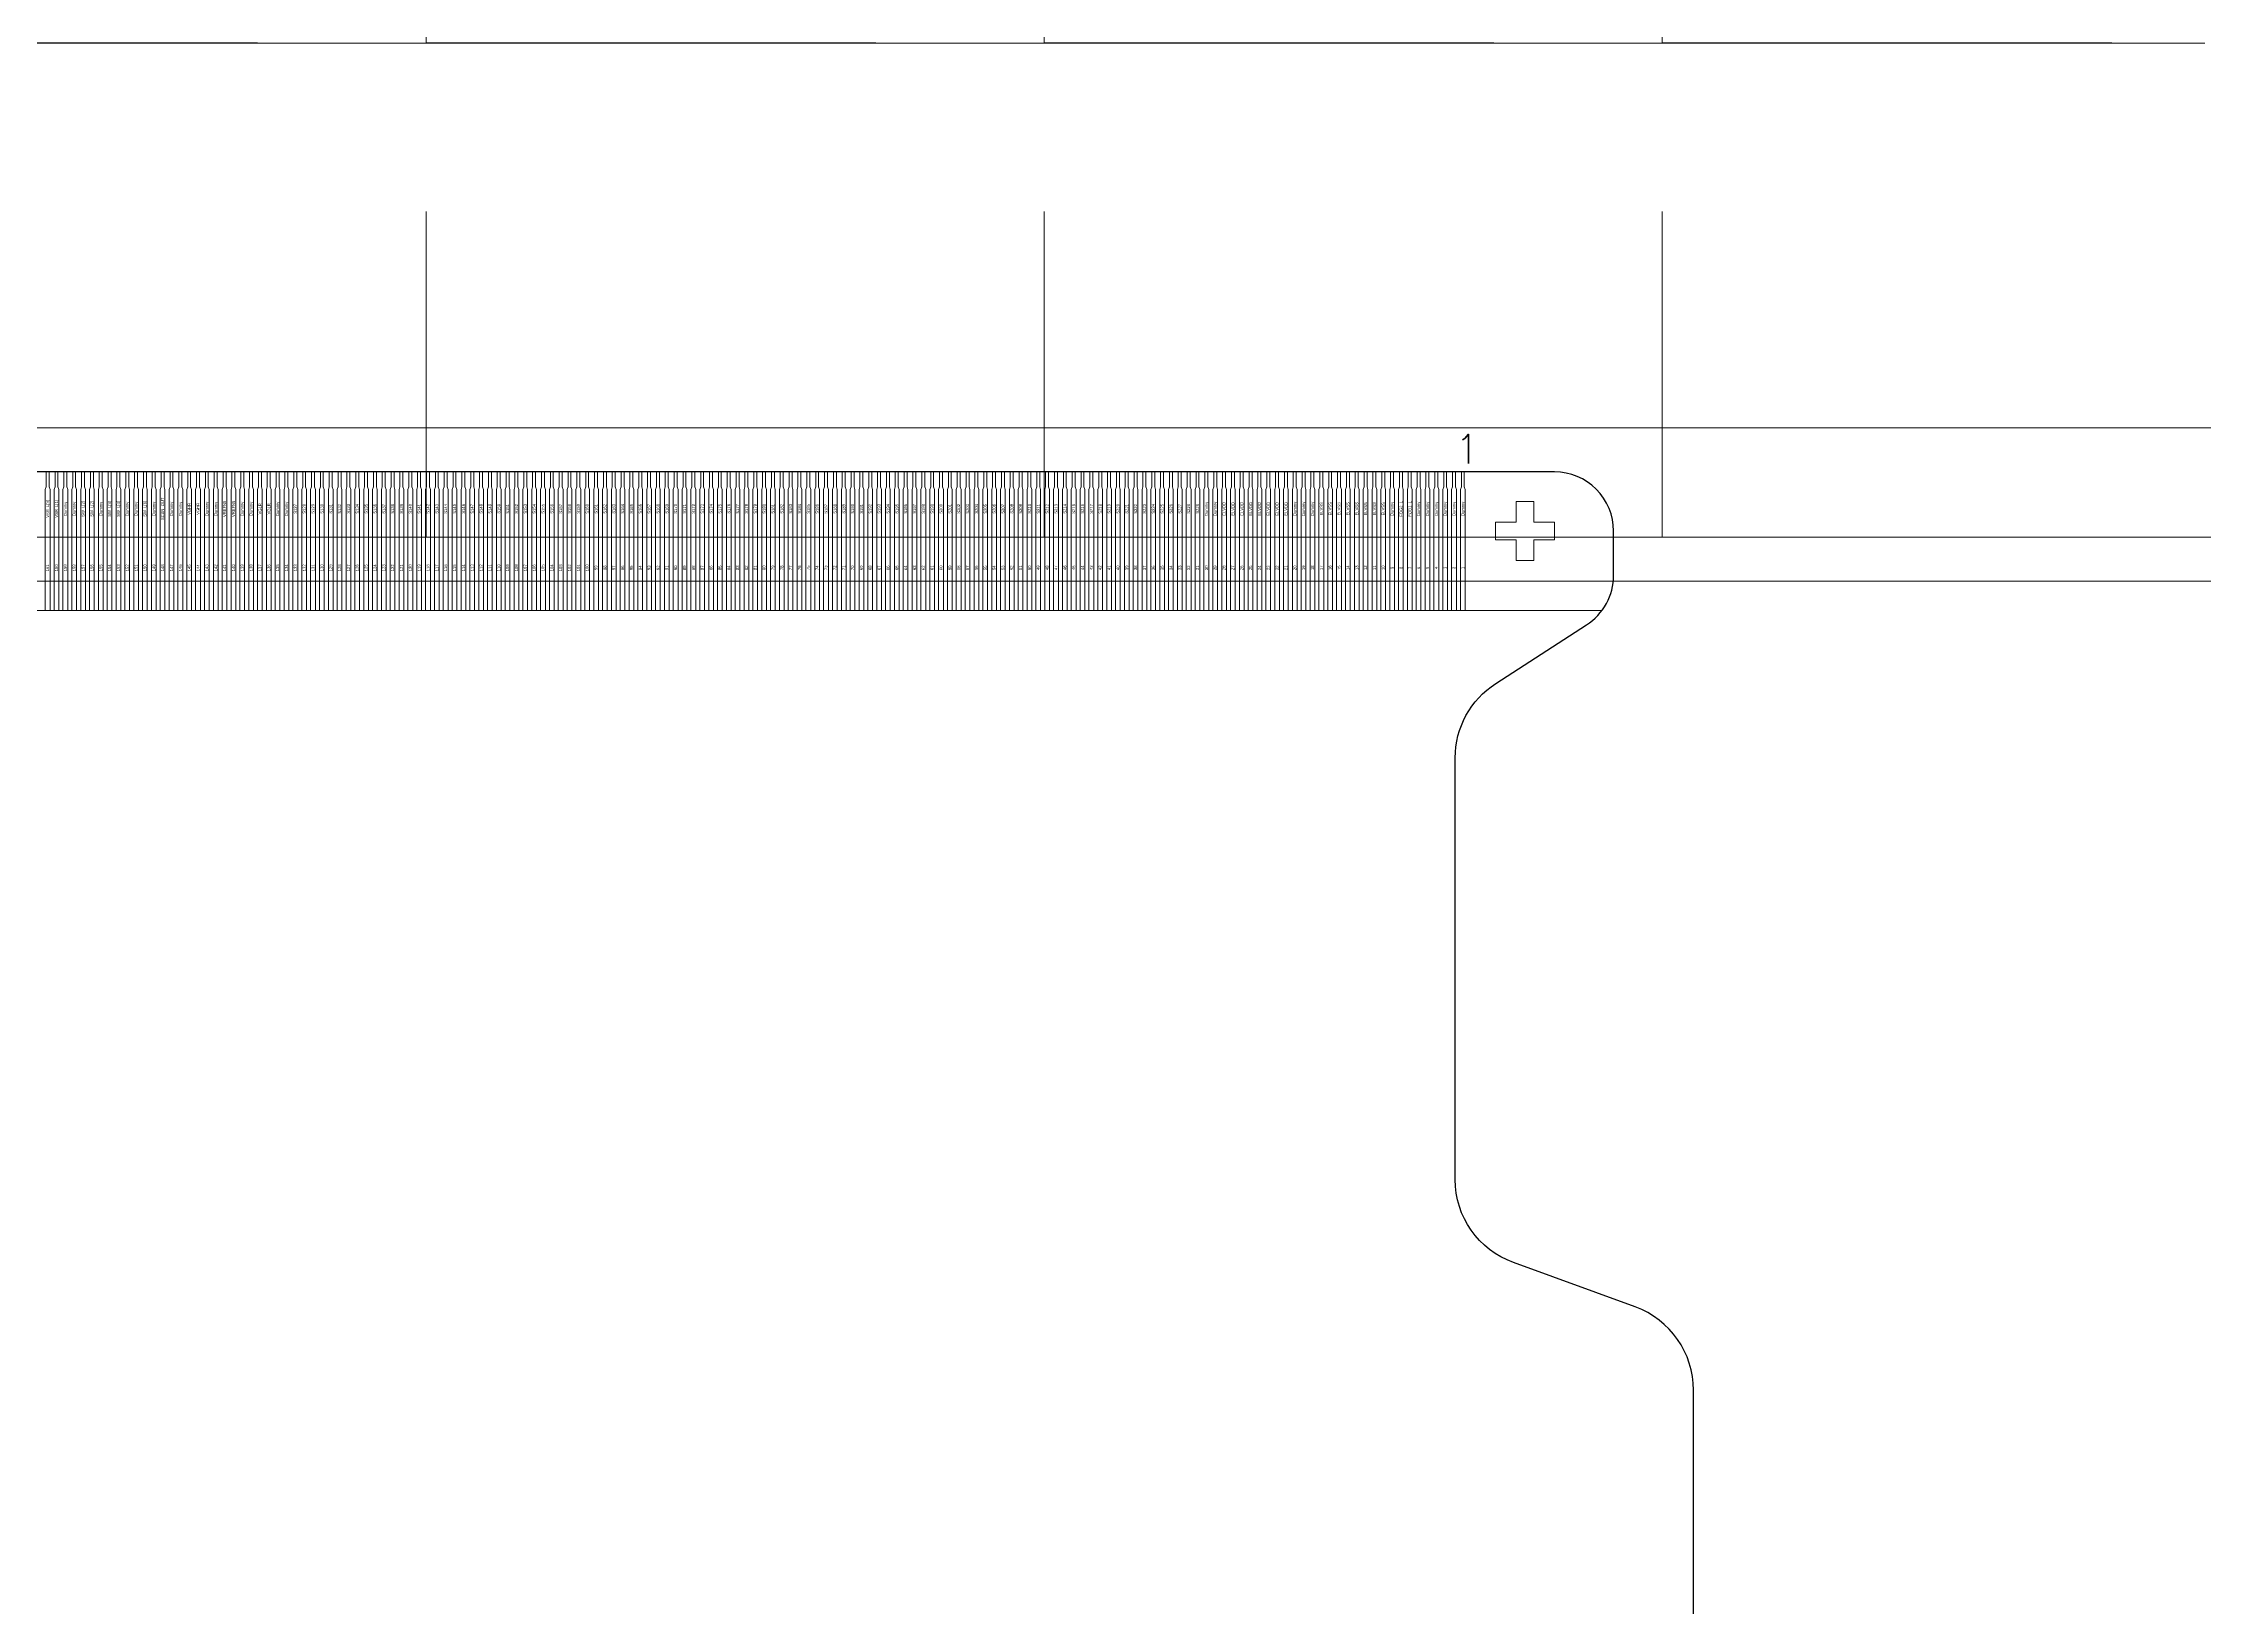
# Model space of a CAD drawing. Header units: millimetres. Extents: x 1134 to 2451, y -9 to 375.
# Drawn here: x 1673.01 to 1680.34, y 277.59 to 282.89 of the extents above; entities that cross this region are included whole.
import ezdxf
from ezdxf.enums import TextEntityAlignment as Align
from ezdxf.lldxf.tags import DXFTag

# ---------------------------------------------------------------- set-up
doc = ezdxf.new("R2010")
doc.units = ezdxf.units.MM
doc.layers.get('0').update_dxf_attribs({"lineweight": 5})
doc.layers.add('07 Cutline', color=4, linetype='Continuous')
for name, color, linetype, lineweight in [('COF', 110, 'Continuous', 5), ('Encap', 210, 'Continuous', 5), ('ITO', 2, 'Continuous', 5), ('TAPE-Form', 32, 'Continuous', 5)]:
    doc.layers.add(name, color=color, linetype=linetype, lineweight=lineweight)
doc.styles.add('MBC_Arial_Font', font='arial.ttf')
doc.styles.get("Standard").update_dxf_attribs({"font": 'txt', "bigfont": 'gbcbig.shx'})
tags = doc.linetypes.add('CENTER', pattern=[0.6, 0.375, -0.075, 0.075, -0.075]).pattern_tags.tags
tags[10:11] = [DXFTag(74, 4), DXFTag(75, 0), DXFTag(340, '0'), DXFTag(46, 1.0), DXFTag(50, 0.0), DXFTag(44, 0.0), DXFTag(45, 0.0)]
tags[8:9] = [DXFTag(74, 4), DXFTag(75, 0), DXFTag(340, '0'), DXFTag(46, 1.0), DXFTag(50, 0.0), DXFTag(44, 0.0), DXFTag(45, 0.0)]
tags[6:7] = [DXFTag(74, 4), DXFTag(75, 0), DXFTag(340, '0'), DXFTag(46, 1.0), DXFTag(50, 0.0), DXFTag(44, 0.0), DXFTag(45, 0.0)]
tags[4:5] = [DXFTag(74, 4), DXFTag(75, 0), DXFTag(340, '0'), DXFTag(46, 1.0), DXFTag(50, 0.0), DXFTag(44, 0.0), DXFTag(45, 0.0)]

# ---------------------------------------------------------------- blocks, each defined once
blk = doc.blocks.new('R213NRK-001-PNL-V01-C')
at = {"layer": 'Encap', "lineweight": 0}
blk.add_line((482.5082, 267.2313), (459.6914, 267.2313), dxfattribs=at)
at = {"layer": 'ITO', "color": 1, "linetype": 'CENTER', "lineweight": 0}
blk.add_line((478.4433, 268.5349), (463.7563, 268.5349), dxfattribs=at)
at = {"layer": 'ITO', "lineweight": 5}
blk.add_line((479.4933, 266.7113), (462.7063, 266.7113), dxfattribs=at)
blk = doc.blocks.new('R213NRK-001-Form-V01-A')
at = {"layer": 'TAPE-Form', "lineweight": 5}
h = blk.add_hatch(dxfattribs=at)
h.set_pattern_fill('ANGLE', color=256, scale=0.3)
h.set_pattern_definition([(0, (0, 0), (0, 2.0955), [1.524, -0.5715]), (90, (0, 0), (-2.0955, 1e-16), [1.524, -0.5715])])
h.paths.add_polyline_path([(893.2113, 302.4122, 0.414214), (884.8113, 310.8122), (867.1243, 310.8122, 0.414214), (858.7243, 302.4122), (858.7243, 276.9762, 0.414214), (867.7243, 267.9762), (884.2113, 267.9762, 0.414214), (893.2113, 276.9762)])
at = {"layer": 'TAPE-Form', "color": 32, "lineweight": 5}
blk.add_line((867.7243, 267.9762), (884.2113, 267.9762), dxfattribs=at)
blk = doc.blocks.new('R213NRK-001-COF-V01-C')
at = {"color": 3}
for points in [[(419.9464, 298.4577), (419.9464, 298.8677), (419.9494, 298.8777), (419.9494, 298.9277)], [(419.9594, 298.9277), (419.9594, 298.8777), (419.9624, 298.8677), (419.9624, 298.4577)], [(419.9763, 298.4577), (419.9763, 298.8677), (419.9793, 298.8777), (419.9793, 298.9277)], [(419.9893, 298.9277), (419.9893, 298.8777), (419.9923, 298.8677), (419.9923, 298.4577)], [(420.0063, 298.4577), (420.0063, 298.8677), (420.0093, 298.8777), (420.0093, 298.9277)], [(420.0193, 298.9277), (420.0193, 298.8777), (420.0223, 298.8677), (420.0223, 298.4577)], [(420.0363, 298.4577), (420.0363, 298.8677), (420.0393, 298.8777), (420.0393, 298.9277)], [(420.0493, 298.9277), (420.0493, 298.8777), (420.0523, 298.8677), (420.0523, 298.4577)], [(420.0663, 298.4577), (420.0663, 298.8677), (420.0693, 298.8777), (420.0693, 298.9277)], [(420.0793, 298.9277), (420.0793, 298.8777), (420.0823, 298.8677), (420.0823, 298.4577)], [(420.0963, 298.4577), (420.0963, 298.8677), (420.0993, 298.8777), (420.0993, 298.9277)], [(420.1093, 298.9277), (420.1093, 298.8777), (420.1123, 298.8677), (420.1123, 298.4577)], [(420.1263, 298.4577), (420.1263, 298.8677), (420.1293, 298.8777), (420.1293, 298.9277)], [(420.1393, 298.9277), (420.1393, 298.8777), (420.1423, 298.8677), (420.1423, 298.4577)], [(420.1563, 298.4577), (420.1563, 298.8677), (420.1593, 298.8777), (420.1593, 298.9277)], [(420.1693, 298.9277), (420.1693, 298.8777), (420.1723, 298.8677), (420.1723, 298.4577)], [(420.1863, 298.4577), (420.1863, 298.8677), (420.1893, 298.8777), (420.1893, 298.9277)], [(420.1993, 298.9277), (420.1993, 298.8777), (420.2023, 298.8677), (420.2023, 298.4577)], [(420.2162, 298.4577), (420.2162, 298.8677), (420.2192, 298.8777), (420.2192, 298.9277)], [(420.2292, 298.9277), (420.2292, 298.8777), (420.2322, 298.8677), (420.2322, 298.4577)], [(420.2462, 298.4577), (420.2462, 298.8677), (420.2492, 298.8777), (420.2492, 298.9277)], [(420.2592, 298.9277), (420.2592, 298.8777), (420.2622, 298.8677), (420.2622, 298.4577)], [(420.2792, 298.9277), (420.2792, 298.8777), (420.2762, 298.8677), (420.2762, 298.4577)], [(420.2922, 298.4577), (420.2922, 298.8677), (420.2892, 298.8777), (420.2892, 298.9277)], [(420.3062, 298.4577), (420.3062, 298.8677), (420.3092, 298.8777), (420.3092, 298.9277)], [(420.3192, 298.9277), (420.3192, 298.8777), (420.3222, 298.8677), (420.3222, 298.4577)], [(420.3362, 298.4577), (420.3362, 298.8677), (420.3392, 298.8777), (420.3392, 298.9277)], [(420.3492, 298.9277), (420.3492, 298.8777), (420.3522, 298.8677), (420.3522, 298.4577)], [(420.3662, 298.4577), (420.3662, 298.8677), (420.3692, 298.8777), (420.3692, 298.9277)], [(420.3792, 298.9277), (420.3792, 298.8777), (420.3822, 298.8677), (420.3822, 298.4577)], [(420.3962, 298.4577), (420.3962, 298.8677), (420.3992, 298.8777), (420.3992, 298.9277)], [(420.4092, 298.9277), (420.4092, 298.8777), (420.4122, 298.8677), (420.4122, 298.4577)], [(420.4262, 298.4577), (420.4262, 298.8677), (420.4292, 298.8777), (420.4292, 298.9277)], [(420.4392, 298.9277), (420.4392, 298.8777), (420.4422, 298.8677), (420.4422, 298.4577)], [(420.4561, 298.4577), (420.4561, 298.8677), (420.4591, 298.8777), (420.4591, 298.9277)], [(420.4691, 298.9277), (420.4691, 298.8777), (420.4721, 298.8677), (420.4721, 298.4577)], [(420.4861, 298.4577), (420.4861, 298.8677), (420.4891, 298.8777), (420.4891, 298.9277)], [(420.4991, 298.9277), (420.4991, 298.8777), (420.5021, 298.8677), (420.5021, 298.4577)], [(420.5161, 298.4577), (420.5161, 298.8677), (420.5191, 298.8777), (420.5191, 298.9277)], [(420.5291, 298.9277), (420.5291, 298.8777), (420.5321, 298.8677), (420.5321, 298.4577)], [(420.5461, 298.4577), (420.5461, 298.8677), (420.5491, 298.8777), (420.5491, 298.9277)], [(420.5591, 298.9277), (420.5591, 298.8777), (420.5621, 298.8677), (420.5621, 298.4577)], [(420.5761, 298.4577), (420.5761, 298.8677), (420.5791, 298.8777), (420.5791, 298.9277)], [(420.5891, 298.9277), (420.5891, 298.8777), (420.5921, 298.8677), (420.5921, 298.4577)], [(420.6061, 298.4577), (420.6061, 298.8677), (420.6091, 298.8777), (420.6091, 298.9277)], [(420.6191, 298.9277), (420.6191, 298.8777), (420.6221, 298.8677), (420.6221, 298.4577)], [(420.6361, 298.4577), (420.6361, 298.8677), (420.6391, 298.8777), (420.6391, 298.9277)], [(420.6491, 298.9277), (420.6491, 298.8777), (420.6521, 298.8677), (420.6521, 298.4577)], [(420.6661, 298.4577), (420.6661, 298.8677), (420.6691, 298.8777), (420.6691, 298.9277)], [(420.6791, 298.9277), (420.6791, 298.8777), (420.6821, 298.8677), (420.6821, 298.4577)], [(420.6961, 298.4577), (420.6961, 298.8677), (420.6991, 298.8777), (420.6991, 298.9277)], [(420.7091, 298.9277), (420.7091, 298.8777), (420.7121, 298.8677), (420.7121, 298.4577)], [(420.726, 298.4577), (420.726, 298.8677), (420.729, 298.8777), (420.729, 298.9277)], [(420.739, 298.9277), (420.739, 298.8777), (420.742, 298.8677), (420.742, 298.4577)], [(420.756, 298.4577), (420.756, 298.8677), (420.759, 298.8777), (420.759, 298.9277)], [(420.769, 298.9277), (420.769, 298.8777), (420.772, 298.8677), (420.772, 298.4577)], [(420.786, 298.4577), (420.786, 298.8677), (420.789, 298.8777), (420.789, 298.9277)], [(420.799, 298.9277), (420.799, 298.8777), (420.802, 298.8677), (420.802, 298.4577)], [(420.816, 298.4577), (420.816, 298.8677), (420.819, 298.8777), (420.819, 298.9277)], [(420.829, 298.9277), (420.829, 298.8777), (420.832, 298.8677), (420.832, 298.4577)], [(420.846, 298.4577), (420.846, 298.8677), (420.849, 298.8777), (420.849, 298.9277)], [(420.859, 298.9277), (420.859, 298.8777), (420.862, 298.8677), (420.862, 298.4577)], [(420.876, 298.4577), (420.876, 298.8677), (420.879, 298.8777), (420.879, 298.9277)], [(420.889, 298.9277), (420.889, 298.8777), (420.892, 298.8677), (420.892, 298.4577)], [(420.906, 298.4577), (420.906, 298.8677), (420.909, 298.8777), (420.909, 298.9277)], [(420.919, 298.9277), (420.919, 298.8777), (420.922, 298.8677), (420.922, 298.4577)], [(420.936, 298.4577), (420.936, 298.8677), (420.939, 298.8777), (420.939, 298.9277)], [(420.949, 298.9277), (420.949, 298.8777), (420.952, 298.8677), (420.952, 298.4577)], [(420.9659, 298.4577), (420.9659, 298.8677), (420.9689, 298.8777), (420.9689, 298.9277)], [(420.9789, 298.9277), (420.9789, 298.8777), (420.9819, 298.8677), (420.9819, 298.4577)], [(420.9959, 298.4577), (420.9959, 298.8677), (420.9989, 298.8777), (420.9989, 298.9277)], [(421.0089, 298.9277), (421.0089, 298.8777), (421.0119, 298.8677), (421.0119, 298.4577)], [(421.0259, 298.4577), (421.0259, 298.8677), (421.0289, 298.8777), (421.0289, 298.9277)], [(421.0389, 298.9277), (421.0389, 298.8777), (421.0419, 298.8677), (421.0419, 298.4577)], [(421.0559, 298.4577), (421.0559, 298.8677), (421.0589, 298.8777), (421.0589, 298.9277)], [(421.0689, 298.9277), (421.0689, 298.8777), (421.0719, 298.8677), (421.0719, 298.4577)], [(421.0859, 298.4577), (421.0859, 298.8677), (421.0889, 298.8777), (421.0889, 298.9277)], [(421.0989, 298.9277), (421.0989, 298.8777), (421.1019, 298.8677), (421.1019, 298.4577)], [(421.1159, 298.4577), (421.1159, 298.8677), (421.1189, 298.8777), (421.1189, 298.9277)], [(421.1289, 298.9277), (421.1289, 298.8777), (421.1319, 298.8677), (421.1319, 298.4577)], [(421.1459, 298.4577), (421.1459, 298.8677), (421.1489, 298.8777), (421.1489, 298.9277)], [(421.1589, 298.9277), (421.1589, 298.8777), (421.1619, 298.8677), (421.1619, 298.4577)], [(421.1759, 298.4577), (421.1759, 298.8677), (421.1789, 298.8777), (421.1789, 298.9277)], [(421.1889, 298.9277), (421.1889, 298.8777), (421.1919, 298.8677), (421.1919, 298.4577)], [(421.2058, 298.4577), (421.2058, 298.8677), (421.2088, 298.8777), (421.2088, 298.9277)], [(421.2188, 298.9277), (421.2188, 298.8777), (421.2218, 298.8677), (421.2218, 298.4577)], [(421.2358, 298.4577), (421.2358, 298.8677), (421.2388, 298.8777), (421.2388, 298.9277)], [(421.2488, 298.9277), (421.2488, 298.8777), (421.2518, 298.8677), (421.2518, 298.4577)], [(421.2658, 298.4577), (421.2658, 298.8677), (421.2688, 298.8777), (421.2688, 298.9277)], [(421.2788, 298.9277), (421.2788, 298.8777), (421.2818, 298.8677), (421.2818, 298.4577)], [(421.2958, 298.4577), (421.2958, 298.8677), (421.2988, 298.8777), (421.2988, 298.9277)], [(421.3088, 298.9277), (421.3088, 298.8777), (421.3118, 298.8677), (421.3118, 298.4577)], [(421.3258, 298.4577), (421.3258, 298.8677), (421.3288, 298.8777), (421.3288, 298.9277)], [(421.3388, 298.9277), (421.3388, 298.8777), (421.3418, 298.8677), (421.3418, 298.4577)], [(421.3558, 298.4577), (421.3558, 298.8677), (421.3588, 298.8777), (421.3588, 298.9277)], [(421.3688, 298.9277), (421.3688, 298.8777), (421.3718, 298.8677), (421.3718, 298.4577)], [(421.3858, 298.4577), (421.3858, 298.8677), (421.3888, 298.8777), (421.3888, 298.9277)], [(421.3988, 298.9277), (421.3988, 298.8777), (421.4018, 298.8677), (421.4018, 298.4577)], [(421.4158, 298.4577), (421.4158, 298.8677), (421.4188, 298.8777), (421.4188, 298.9277)], [(421.4288, 298.9277), (421.4288, 298.8777), (421.4318, 298.8677), (421.4318, 298.4577)], [(421.4458, 298.4577), (421.4458, 298.8677), (421.4488, 298.8777), (421.4488, 298.9277)], [(421.4588, 298.9277), (421.4588, 298.8777), (421.4618, 298.8677), (421.4618, 298.4577)], [(421.4757, 298.4577), (421.4757, 298.8677), (421.4787, 298.8777), (421.4787, 298.9277)], [(421.4887, 298.9277), (421.4887, 298.8777), (421.4917, 298.8677), (421.4917, 298.4577)], [(421.5057, 298.4577), (421.5057, 298.8677), (421.5087, 298.8777), (421.5087, 298.9277)], [(421.5187, 298.9277), (421.5187, 298.8777), (421.5217, 298.8677), (421.5217, 298.4577)], [(421.5357, 298.4577), (421.5357, 298.8677), (421.5387, 298.8777), (421.5387, 298.9277)], [(421.5487, 298.9277), (421.5487, 298.8777), (421.5517, 298.8677), (421.5517, 298.4577)], [(421.5657, 298.4577), (421.5657, 298.8677), (421.5687, 298.8777), (421.5687, 298.9277)], [(421.5787, 298.9277), (421.5787, 298.8777), (421.5817, 298.8677), (421.5817, 298.4577)], [(421.5957, 298.4577), (421.5957, 298.8677), (421.5987, 298.8777), (421.5987, 298.9277)], [(421.6087, 298.9277), (421.6087, 298.8777), (421.6117, 298.8677), (421.6117, 298.4577)], [(421.6257, 298.4577), (421.6257, 298.8677), (421.6287, 298.8777), (421.6287, 298.9277)], [(421.6387, 298.9277), (421.6387, 298.8777), (421.6417, 298.8677), (421.6417, 298.4577)], [(421.6557, 298.4577), (421.6557, 298.8677), (421.6587, 298.8777), (421.6587, 298.9277)], [(421.6687, 298.9277), (421.6687, 298.8777), (421.6717, 298.8677), (421.6717, 298.4577)], [(421.6857, 298.4577), (421.6857, 298.8677), (421.6887, 298.8777), (421.6887, 298.9277)], [(421.6987, 298.9277), (421.6987, 298.8777), (421.7017, 298.8677), (421.7017, 298.4577)], [(421.7156, 298.4577), (421.7156, 298.8677), (421.7186, 298.8777), (421.7186, 298.9277)], [(421.7286, 298.9277), (421.7286, 298.8777), (421.7316, 298.8677), (421.7316, 298.4577)], [(421.7456, 298.4577), (421.7456, 298.8677), (421.7486, 298.8777), (421.7486, 298.9277)], [(421.7586, 298.9277), (421.7586, 298.8777), (421.7616, 298.8677), (421.7616, 298.4577)], [(421.7756, 298.4577), (421.7756, 298.8677), (421.7786, 298.8777), (421.7786, 298.9277)], [(421.7886, 298.9277), (421.7886, 298.8777), (421.7916, 298.8677), (421.7916, 298.4577)], [(421.8056, 298.4577), (421.8056, 298.8677), (421.8086, 298.8777), (421.8086, 298.9277)], [(421.8186, 298.9277), (421.8186, 298.8777), (421.8216, 298.8677), (421.8216, 298.4577)], [(421.8356, 298.4577), (421.8356, 298.8677), (421.8386, 298.8777), (421.8386, 298.9277)], [(421.8486, 298.9277), (421.8486, 298.8777), (421.8516, 298.8677), (421.8516, 298.4577)], [(421.8656, 298.4577), (421.8656, 298.8677), (421.8686, 298.8777), (421.8686, 298.9277)], [(421.8786, 298.9277), (421.8786, 298.8777), (421.8816, 298.8677), (421.8816, 298.4577)], [(421.8956, 298.4577), (421.8956, 298.8677), (421.8986, 298.8777), (421.8986, 298.9277)], [(421.9086, 298.9277), (421.9086, 298.8777), (421.9116, 298.8677), (421.9116, 298.4577)], [(421.9256, 298.4577), (421.9256, 298.8677), (421.9286, 298.8777), (421.9286, 298.9277)], [(421.9386, 298.9277), (421.9386, 298.8777), (421.9416, 298.8677), (421.9416, 298.4577)], [(421.9555, 298.4577), (421.9555, 298.8677), (421.9585, 298.8777), (421.9585, 298.9277)], [(421.9685, 298.9277), (421.9685, 298.8777), (421.9715, 298.8677), (421.9715, 298.4577)], [(421.9855, 298.4577), (421.9855, 298.8677), (421.9885, 298.8777), (421.9885, 298.9277)], [(421.9985, 298.9277), (421.9985, 298.8777), (422.0015, 298.8677), (422.0015, 298.4577)], [(422.0155, 298.4577), (422.0155, 298.8677), (422.0185, 298.8777), (422.0185, 298.9277)], [(422.0285, 298.9277), (422.0285, 298.8777), (422.0315, 298.8677), (422.0315, 298.4577)], [(422.0455, 298.4577), (422.0455, 298.8677), (422.0485, 298.8777), (422.0485, 298.9277)], [(422.0585, 298.9277), (422.0585, 298.8777), (422.0615, 298.8677), (422.0615, 298.4577)], [(422.0755, 298.4577), (422.0755, 298.8677), (422.0785, 298.8777), (422.0785, 298.9277)], [(422.0885, 298.9277), (422.0885, 298.8777), (422.0915, 298.8677), (422.0915, 298.4577)], [(422.1055, 298.4577), (422.1055, 298.8677), (422.1085, 298.8777), (422.1085, 298.9277)], [(422.1185, 298.9277), (422.1185, 298.8777), (422.1215, 298.8677), (422.1215, 298.4577)], [(422.1355, 298.4577), (422.1355, 298.8677), (422.1385, 298.8777), (422.1385, 298.9277)], [(422.1485, 298.9277), (422.1485, 298.8777), (422.1515, 298.8677), (422.1515, 298.4577)], [(422.1655, 298.4577), (422.1655, 298.8677), (422.1685, 298.8777), (422.1685, 298.9277)], [(422.1785, 298.9277), (422.1785, 298.8777), (422.1815, 298.8677), (422.1815, 298.4577)], [(422.1955, 298.4577), (422.1955, 298.8677), (422.1985, 298.8777), (422.1985, 298.9277)], [(422.2085, 298.9277), (422.2085, 298.8777), (422.2115, 298.8677), (422.2115, 298.4577)], [(422.2254, 298.4577), (422.2254, 298.8677), (422.2284, 298.8777), (422.2284, 298.9277)], [(422.2384, 298.9277), (422.2384, 298.8777), (422.2414, 298.8677), (422.2414, 298.4577)], [(422.2554, 298.4577), (422.2554, 298.8677), (422.2584, 298.8777), (422.2584, 298.9277)], [(422.2684, 298.9277), (422.2684, 298.8777), (422.2714, 298.8677), (422.2714, 298.4577)], [(422.2854, 298.4577), (422.2854, 298.8677), (422.2884, 298.8777), (422.2884, 298.9277)], [(422.2984, 298.9277), (422.2984, 298.8777), (422.3014, 298.8677), (422.3014, 298.4577)], [(422.3154, 298.4577), (422.3154, 298.8677), (422.3184, 298.8777), (422.3184, 298.9277)], [(422.3284, 298.9277), (422.3284, 298.8777), (422.3314, 298.8677), (422.3314, 298.4577)], [(422.3454, 298.4577), (422.3454, 298.8677), (422.3484, 298.8777), (422.3484, 298.9277)], [(422.3584, 298.9277), (422.3584, 298.8777), (422.3614, 298.8677), (422.3614, 298.4577)], [(422.3754, 298.4577), (422.3754, 298.8677), (422.3784, 298.8777), (422.3784, 298.9277)], [(422.3884, 298.9277), (422.3884, 298.8777), (422.3914, 298.8677), (422.3914, 298.4577)], [(422.4054, 298.4577), (422.4054, 298.8677), (422.4084, 298.8777), (422.4084, 298.9277)], [(422.4184, 298.9277), (422.4184, 298.8777), (422.4214, 298.8677), (422.4214, 298.4577)], [(422.4354, 298.4577), (422.4354, 298.8677), (422.4384, 298.8777), (422.4384, 298.9277)], [(422.4484, 298.9277), (422.4484, 298.8777), (422.4514, 298.8677), (422.4514, 298.4577)], [(422.4653, 298.4577), (422.4653, 298.8677), (422.4683, 298.8777), (422.4683, 298.9277)], [(422.4783, 298.9277), (422.4783, 298.8777), (422.4813, 298.8677), (422.4813, 298.4577)], [(422.4953, 298.4577), (422.4953, 298.8677), (422.4983, 298.8777), (422.4983, 298.9277)], [(422.5083, 298.9277), (422.5083, 298.8777), (422.5113, 298.8677), (422.5113, 298.4577)], [(422.5253, 298.4577), (422.5253, 298.8677), (422.5283, 298.8777), (422.5283, 298.9277)], [(422.5383, 298.9277), (422.5383, 298.8777), (422.5413, 298.8677), (422.5413, 298.4577)], [(422.5553, 298.4577), (422.5553, 298.8677), (422.5583, 298.8777), (422.5583, 298.9277)], [(422.5683, 298.9277), (422.5683, 298.8777), (422.5713, 298.8677), (422.5713, 298.4577)], [(422.5853, 298.4577), (422.5853, 298.8677), (422.5883, 298.8777), (422.5883, 298.9277)], [(422.5983, 298.9277), (422.5983, 298.8777), (422.6013, 298.8677), (422.6013, 298.4577)], [(422.6153, 298.4577), (422.6153, 298.8677), (422.6183, 298.8777), (422.6183, 298.9277)], [(422.6283, 298.9277), (422.6283, 298.8777), (422.6313, 298.8677), (422.6313, 298.4577)], [(422.6453, 298.4577), (422.6453, 298.8677), (422.6483, 298.8777), (422.6483, 298.9277)], [(422.6583, 298.9277), (422.6583, 298.8777), (422.6613, 298.8677), (422.6613, 298.4577)], [(422.6753, 298.4577), (422.6753, 298.8677), (422.6783, 298.8777), (422.6783, 298.9277)], [(422.6883, 298.9277), (422.6883, 298.8777), (422.6913, 298.8677), (422.6913, 298.4577)], [(422.7052, 298.4577), (422.7052, 298.8677), (422.7082, 298.8777), (422.7082, 298.9277)], [(422.7182, 298.9277), (422.7182, 298.8777), (422.7212, 298.8677), (422.7212, 298.4577)], [(422.7352, 298.4577), (422.7352, 298.8677), (422.7382, 298.8777), (422.7382, 298.9277)], [(422.7482, 298.9277), (422.7482, 298.8777), (422.7512, 298.8677), (422.7512, 298.4577)], [(422.7652, 298.4577), (422.7652, 298.8677), (422.7682, 298.8777), (422.7682, 298.9277)], [(422.7782, 298.9277), (422.7782, 298.8777), (422.7812, 298.8677), (422.7812, 298.4577)], [(422.7952, 298.4577), (422.7952, 298.8677), (422.7982, 298.8777), (422.7982, 298.9277)], [(422.8082, 298.9277), (422.8082, 298.8777), (422.8112, 298.8677), (422.8112, 298.4577)], [(422.8252, 298.4577), (422.8252, 298.8677), (422.8282, 298.8777), (422.8282, 298.9277)], [(422.8382, 298.9277), (422.8382, 298.8777), (422.8412, 298.8677), (422.8412, 298.4577)], [(422.8552, 298.4577), (422.8552, 298.8677), (422.8582, 298.8777), (422.8582, 298.9277)], [(422.8682, 298.9277), (422.8682, 298.8777), (422.8712, 298.8677), (422.8712, 298.4577)], [(422.8852, 298.4577), (422.8852, 298.8677), (422.8882, 298.8777), (422.8882, 298.9277)], [(422.8982, 298.9277), (422.8982, 298.8777), (422.9012, 298.8677), (422.9012, 298.4577)], [(422.9152, 298.4577), (422.9152, 298.8677), (422.9182, 298.8777), (422.9182, 298.9277)], [(422.9282, 298.9277), (422.9282, 298.8777), (422.9312, 298.8677), (422.9312, 298.4577)], [(422.9452, 298.4577), (422.9452, 298.8677), (422.9482, 298.8777), (422.9482, 298.9277)], [(422.9582, 298.9277), (422.9582, 298.8777), (422.9612, 298.8677), (422.9612, 298.4577)], [(422.9751, 298.4577), (422.9751, 298.8677), (422.9781, 298.8777), (422.9781, 298.9277)], [(422.9881, 298.9277), (422.9881, 298.8777), (422.9911, 298.8677), (422.9911, 298.4577)], [(423.0051, 298.4577), (423.0051, 298.8677), (423.0081, 298.8777), (423.0081, 298.9277)], [(423.0181, 298.9277), (423.0181, 298.8777), (423.0211, 298.8677), (423.0211, 298.4577)], [(423.0351, 298.4577), (423.0351, 298.8677), (423.0381, 298.8777), (423.0381, 298.9277)], [(423.0481, 298.9277), (423.0481, 298.8777), (423.0511, 298.8677), (423.0511, 298.4577)], [(423.0651, 298.4577), (423.0651, 298.8677), (423.0681, 298.8777), (423.0681, 298.9277)], [(423.0781, 298.9277), (423.0781, 298.8777), (423.0811, 298.8677), (423.0811, 298.4577)], [(423.0951, 298.4577), (423.0951, 298.8677), (423.0981, 298.8777), (423.0981, 298.9277)], [(423.1081, 298.9277), (423.1081, 298.8777), (423.1111, 298.8677), (423.1111, 298.4577)], [(423.1251, 298.4577), (423.1251, 298.8677), (423.1281, 298.8777), (423.1281, 298.9277)], [(423.1381, 298.9277), (423.1381, 298.8777), (423.1411, 298.8677), (423.1411, 298.4577)], [(423.1551, 298.4577), (423.1551, 298.8677), (423.1581, 298.8777), (423.1581, 298.9277)], [(423.1681, 298.9277), (423.1681, 298.8777), (423.1711, 298.8677), (423.1711, 298.4577)], [(423.1851, 298.4577), (423.1851, 298.8677), (423.1881, 298.8777), (423.1881, 298.9277)], [(423.1981, 298.9277), (423.1981, 298.8777), (423.2011, 298.8677), (423.2011, 298.4577)], [(423.215, 298.4577), (423.215, 298.8677), (423.218, 298.8777), (423.218, 298.9277)], [(423.228, 298.9277), (423.228, 298.8777), (423.231, 298.8677), (423.231, 298.4577)], [(423.245, 298.4577), (423.245, 298.8677), (423.248, 298.8777), (423.248, 298.9277)], [(423.258, 298.9277), (423.258, 298.8777), (423.261, 298.8677), (423.261, 298.4577)], [(423.275, 298.4577), (423.275, 298.8677), (423.278, 298.8777), (423.278, 298.9277)], [(423.288, 298.9277), (423.288, 298.8777), (423.291, 298.8677), (423.291, 298.4577)], [(423.305, 298.4577), (423.305, 298.8677), (423.308, 298.8777), (423.308, 298.9277)], [(423.318, 298.9277), (423.318, 298.8777), (423.321, 298.8677), (423.321, 298.4577)], [(423.335, 298.4577), (423.335, 298.8677), (423.338, 298.8777), (423.338, 298.9277)], [(423.348, 298.9277), (423.348, 298.8777), (423.351, 298.8677), (423.351, 298.4577)], [(423.365, 298.4577), (423.365, 298.8677), (423.368, 298.8777), (423.368, 298.9277)], [(423.378, 298.9277), (423.378, 298.8777), (423.381, 298.8677), (423.381, 298.4577)], [(423.395, 298.4577), (423.395, 298.8677), (423.398, 298.8777), (423.398, 298.9277)], [(423.408, 298.9277), (423.408, 298.8777), (423.411, 298.8677), (423.411, 298.4577)], [(423.425, 298.4577), (423.425, 298.8677), (423.428, 298.8777), (423.428, 298.9277)], [(423.438, 298.9277), (423.438, 298.8777), (423.441, 298.8677), (423.441, 298.4577)], [(423.4549, 298.4577), (423.4549, 298.8677), (423.4579, 298.8777), (423.4579, 298.9277)], [(423.4679, 298.9277), (423.4679, 298.8777), (423.4709, 298.8677), (423.4709, 298.4577)], [(423.4849, 298.4577), (423.4849, 298.8677), (423.4879, 298.8777), (423.4879, 298.9277)], [(423.4979, 298.9277), (423.4979, 298.8777), (423.5009, 298.8677), (423.5009, 298.4577)], [(423.5149, 298.4577), (423.5149, 298.8677), (423.5179, 298.8777), (423.5179, 298.9277)], [(423.5279, 298.9277), (423.5279, 298.8777), (423.5309, 298.8677), (423.5309, 298.4577)], [(423.5449, 298.4577), (423.5449, 298.8677), (423.5479, 298.8777), (423.5479, 298.9277)], [(423.5579, 298.9277), (423.5579, 298.8777), (423.5609, 298.8677), (423.5609, 298.4577)], [(423.5749, 298.4577), (423.5749, 298.8677), (423.5779, 298.8777), (423.5779, 298.9277)], [(423.5879, 298.9277), (423.5879, 298.8777), (423.5909, 298.8677), (423.5909, 298.4577)], [(423.6049, 298.4577), (423.6049, 298.8677), (423.6079, 298.8777), (423.6079, 298.9277)], [(423.6179, 298.9277), (423.6179, 298.8777), (423.6209, 298.8677), (423.6209, 298.4577)], [(423.6349, 298.4577), (423.6349, 298.8677), (423.6379, 298.8777), (423.6379, 298.9277)], [(423.6479, 298.9277), (423.6479, 298.8777), (423.6509, 298.8677), (423.6509, 298.4577)], [(423.6649, 298.4577), (423.6649, 298.8677), (423.6679, 298.8777), (423.6679, 298.9277)], [(423.6779, 298.9277), (423.6779, 298.8777), (423.6809, 298.8677), (423.6809, 298.4577)], [(423.6949, 298.4577), (423.6949, 298.8677), (423.6979, 298.8777), (423.6979, 298.9277)], [(423.7079, 298.9277), (423.7079, 298.8777), (423.7109, 298.8677), (423.7109, 298.4577)], [(423.7248, 298.4577), (423.7248, 298.8677), (423.7278, 298.8777), (423.7278, 298.9277)], [(423.7378, 298.9277), (423.7378, 298.8777), (423.7408, 298.8677), (423.7408, 298.4577)], [(423.7548, 298.4577), (423.7548, 298.8677), (423.7578, 298.8777), (423.7578, 298.9277)], [(423.7678, 298.9277), (423.7678, 298.8777), (423.7708, 298.8677), (423.7708, 298.4577)], [(423.7848, 298.4577), (423.7848, 298.8677), (423.7878, 298.8777), (423.7878, 298.9277)], [(423.7978, 298.9277), (423.7978, 298.8777), (423.8008, 298.8677), (423.8008, 298.4577)], [(423.8148, 298.4577), (423.8148, 298.8677), (423.8178, 298.8777), (423.8178, 298.9277)], [(423.8278, 298.9277), (423.8278, 298.8777), (423.8308, 298.8677), (423.8308, 298.4577)], [(423.8448, 298.4577), (423.8448, 298.8677), (423.8478, 298.8777), (423.8478, 298.9277)], [(423.8578, 298.9277), (423.8578, 298.8777), (423.8608, 298.8677), (423.8608, 298.4577)], [(423.8748, 298.4577), (423.8748, 298.8677), (423.8778, 298.8777), (423.8778, 298.9277)], [(423.8878, 298.9277), (423.8878, 298.8777), (423.8908, 298.8677), (423.8908, 298.4577)], [(423.9048, 298.4577), (423.9048, 298.8677), (423.9078, 298.8777), (423.9078, 298.9277)], [(423.9178, 298.9277), (423.9178, 298.8777), (423.9208, 298.8677), (423.9208, 298.4577)], [(423.9378, 298.9277), (423.9378, 298.8777), (423.9348, 298.8677), (423.9348, 298.4577)], [(423.9478, 298.9277), (423.9478, 298.8777), (423.9508, 298.8677), (423.9508, 298.4577)], [(423.9647, 298.4577), (423.9647, 298.8677), (423.9677, 298.8777), (423.9677, 298.9277)], [(423.9777, 298.9277), (423.9777, 298.8777), (423.9807, 298.8677), (423.9807, 298.4577)], [(423.9947, 298.4577), (423.9947, 298.8677), (423.9977, 298.8777), (423.9977, 298.9277)], [(424.0077, 298.9277), (424.0077, 298.8777), (424.0107, 298.8677), (424.0107, 298.4577)], [(424.0247, 298.4577), (424.0247, 298.8677), (424.0277, 298.8777), (424.0277, 298.9277)], [(424.0377, 298.9277), (424.0377, 298.8777), (424.0407, 298.8677), (424.0407, 298.4577)], [(424.0547, 298.4577), (424.0547, 298.8677), (424.0577, 298.8777), (424.0577, 298.9277)], [(424.0677, 298.9277), (424.0677, 298.8777), (424.0707, 298.8677), (424.0707, 298.4577)], [(424.0847, 298.4577), (424.0847, 298.8677), (424.0877, 298.8777), (424.0877, 298.9277)], [(424.0977, 298.9277), (424.0977, 298.8777), (424.1007, 298.8677), (424.1007, 298.4577)], [(424.1147, 298.4577), (424.1147, 298.8677), (424.1177, 298.8777), (424.1177, 298.9277)], [(424.1277, 298.9277), (424.1277, 298.8777), (424.1307, 298.8677), (424.1307, 298.4577)], [(424.1447, 298.4577), (424.1447, 298.8677), (424.1477, 298.8777), (424.1477, 298.9277)], [(424.1607, 298.4577), (424.1607, 298.8677), (424.1577, 298.8777), (424.1577, 298.9277)], [(424.1747, 298.4577), (424.1747, 298.8677), (424.1777, 298.8777), (424.1777, 298.9277)], [(424.1877, 298.9277), (424.1877, 298.8777), (424.1907, 298.8677), (424.1907, 298.4577)], [(424.2046, 298.4577), (424.2046, 298.8677), (424.2076, 298.8777), (424.2076, 298.9277)], [(424.2176, 298.9277), (424.2176, 298.8777), (424.2206, 298.8677), (424.2206, 298.4577)], [(424.2346, 298.4577), (424.2346, 298.8677), (424.2376, 298.8777), (424.2376, 298.9277)], [(424.2476, 298.9277), (424.2476, 298.8777), (424.2506, 298.8677), (424.2506, 298.4577)], [(424.2646, 298.4577), (424.2646, 298.8677), (424.2676, 298.8777), (424.2676, 298.9277)], [(424.2776, 298.9277), (424.2776, 298.8777), (424.2806, 298.8677), (424.2806, 298.4577)], [(424.2946, 298.4577), (424.2946, 298.8677), (424.2976, 298.8777), (424.2976, 298.9277)], [(424.3076, 298.9277), (424.3076, 298.8777), (424.3106, 298.8677), (424.3106, 298.4577)], [(424.3246, 298.4577), (424.3246, 298.8677), (424.3276, 298.8777), (424.3276, 298.9277)], [(424.3376, 298.9277), (424.3376, 298.8777), (424.3406, 298.8677), (424.3406, 298.4577)], [(424.3546, 298.4577), (424.3546, 298.8677), (424.3576, 298.8777), (424.3576, 298.9277)], [(424.3676, 298.9277), (424.3676, 298.8777), (424.3706, 298.8677), (424.3706, 298.4577)], [(424.3846, 298.4577), (424.3846, 298.8677), (424.3876, 298.8777), (424.3876, 298.9277)], [(424.3976, 298.9277), (424.3976, 298.8777), (424.4006, 298.8677), (424.4006, 298.4577)], [(424.4146, 298.4577), (424.4146, 298.8677), (424.4176, 298.8777), (424.4176, 298.9277)], [(424.4276, 298.9277), (424.4276, 298.8777), (424.4306, 298.8677), (424.4306, 298.4577)], [(424.4446, 298.4577), (424.4446, 298.8677), (424.4476, 298.8777), (424.4476, 298.9277)], [(424.4576, 298.9277), (424.4576, 298.8777), (424.4606, 298.8677), (424.4606, 298.4577)], [(424.4745, 298.4577), (424.4745, 298.8677), (424.4775, 298.8777), (424.4775, 298.9277)], [(424.4875, 298.9277), (424.4875, 298.8777), (424.4905, 298.8677), (424.4905, 298.4577)], [(424.5045, 298.4577), (424.5045, 298.8677), (424.5075, 298.8777), (424.5075, 298.9277)], [(424.5175, 298.9277), (424.5175, 298.8777), (424.5205, 298.8677), (424.5205, 298.4577)], [(424.5345, 298.4577), (424.5345, 298.8677), (424.5375, 298.8777), (424.5375, 298.9277)], [(424.5475, 298.9277), (424.5475, 298.8777), (424.5505, 298.8677), (424.5505, 298.4577)], [(424.5645, 298.4577), (424.5645, 298.8677), (424.5675, 298.8777), (424.5675, 298.9277)], [(424.5775, 298.9277), (424.5775, 298.8777), (424.5805, 298.8677), (424.5805, 298.4577)], [(424.5945, 298.4577), (424.5945, 298.8677), (424.5975, 298.8777), (424.5975, 298.9277)], [(424.6075, 298.9277), (424.6075, 298.8777), (424.6105, 298.8677), (424.6105, 298.4577)], [(424.6245, 298.4577), (424.6245, 298.8677), (424.6275, 298.8777), (424.6275, 298.9277)], [(424.6375, 298.9277), (424.6375, 298.8777), (424.6405, 298.8677), (424.6405, 298.4577)], [(424.6545, 298.4577), (424.6545, 298.8677), (424.6575, 298.8777), (424.6575, 298.9277)], [(424.6675, 298.9277), (424.6675, 298.8777), (424.6705, 298.8677), (424.6705, 298.4577)], [(424.6845, 298.4577), (424.6845, 298.8677), (424.6875, 298.8777), (424.6875, 298.9277)], [(424.6975, 298.9277), (424.6975, 298.8777), (424.7005, 298.8677), (424.7005, 298.4577)], [(424.7144, 298.4577), (424.7144, 298.8677), (424.7174, 298.8777), (424.7174, 298.9277)], [(424.7274, 298.9277), (424.7274, 298.8777), (424.7304, 298.8677), (424.7304, 298.4577)], [(424.7444, 298.4577), (424.7444, 298.8677), (424.7474, 298.8777), (424.7474, 298.9277)], [(424.7574, 298.9277), (424.7574, 298.8777), (424.7604, 298.8677), (424.7604, 298.4577)]]:
    blk.add_lwpolyline(points, dxfattribs=at)
blk.add_lwpolyline([(424.9934, 298.8277), (424.9334, 298.8277), (424.9334, 298.7577), (424.8634, 298.7577), (424.8634, 298.6977), (424.9334, 298.6977), (424.9334, 298.6277), (424.9934, 298.6277), (424.9934, 298.6977), (425.0634, 298.6977), (425.0634, 298.7577), (424.9934, 298.7577)], close=True, dxfattribs=at)
blk.add_lwpolyline([(425.2239, 298.4577), (414.6248, 298.4577)])
at = {"layer": '07 Cutline'}
blk.add_lwpolyline([(412.8794, 288.8504), (426.9694, 288.8504, 0.414214), (427.1694, 289.0504), (427.1694, 291.1444, 0.263643), (427.0721, 291.316), (425.6802, 292.1497, -0.263643), (425.5344, 292.4071), (425.5344, 295.8144, 0.315299), (425.337, 296.0963), (424.9239, 296.2467, -0.315299), (424.7265, 296.5286), (424.7265, 297.958, -0.254671), (424.8638, 298.2101), (425.1718, 298.4089, 0.254671), (425.2634, 298.577), (425.2634, 298.7277, 0.414214), (425.0634, 298.9277), (414.7854, 298.9277, 0.414214)], format="xyb", dxfattribs=at)
at = {"color": 6, "style": 'MBC_Arial_Font'}
for s, p in [('VSR_L[3]', (419.9544, 298.8025)), ('VSR_L[1]', (419.9843, 298.8025)), ('Dummy', (420.0143, 298.8025)), ('Dummy', (420.0443, 298.8025)), ('SW_L[2]', (420.0743, 298.8025)), ('SW_L[2]', (420.1043, 298.8025)), ('Dummy', (420.1343, 298.8025)), ('SW_L[4]', (420.1643, 298.8025)), ('SW_L[4]', (420.1943, 298.8025)), ('Dummy', (420.2242, 298.8025)), ('Dummy', (420.2542, 298.8025)), ('SW_L[6]', (420.2842, 298.8025)), ('Dummy', (420.3142, 298.8025)), ('SCAN_OUT', (420.3442, 298.8025)), ('Dummy', (420.3742, 298.8025)), ('Dummy', (420.4042, 298.8025)), ('VGHR', (420.4342, 298.8025)), ('VGHR', (420.4641, 298.8025)), ('Dummy', (420.4941, 298.8025)), ('Dummy', (420.5241, 298.8025)), ('VREFN5', (420.5541, 298.8025)), ('VREFN5', (420.5841, 298.8025)), ('Dummy', (420.6141, 298.8025)), ('Dummy', (420.6441, 298.8025)), ('VGLR', (420.6741, 298.8025)), ('VGLR', (420.7041, 298.8025)), ('Dummy', (420.734, 298.8025)), ('Dummy', (420.764, 298.8025)), ('S127', (420.794, 298.8025)), ('S128', (420.824, 298.8025)), ('S129', (420.854, 298.8025)), ('S130', (420.884, 298.8025)), ('S131', (420.914, 298.8025)), ('S132', (420.944, 298.8025)), ('S133', (420.9739, 298.8025)), ('S134', (421.0039, 298.8025)), ('S135', (421.0339, 298.8025)), ('S136', (421.0639, 298.8025)), ('S137', (421.0939, 298.8025)), ('S138', (421.1239, 298.8025)), ('S139', (421.1539, 298.8025)), ('S140', (421.1839, 298.8025)), ('S141', (421.2138, 298.8025)), ('S142', (421.2438, 298.8025)), ('S143', (421.2738, 298.8025)), ('S144', (421.3038, 298.8025)), ('S145', (421.3338, 298.8025)), ('S146', (421.3638, 298.8025)), ('S147', (421.3938, 298.8025)), ('S148', (421.4238, 298.8025)), ('S149', (421.4538, 298.8025)), ('S150', (421.4837, 298.8025)), ('S151', (421.5137, 298.8025)), ('S152', (421.5437, 298.8025)), ('S153', (421.5737, 298.8025)), ('S154', (421.6037, 298.8025)), ('S155', (421.6337, 298.8025)), ('S156', (421.6637, 298.8025)), ('S157', (421.6937, 298.8025)), ('S158', (421.7236, 298.8025)), ('S159', (421.7536, 298.8025)), ('S160', (421.7836, 298.8025)), ('S161', (421.8136, 298.8025)), ('S162', (421.8436, 298.8025)), ('S163', (421.8736, 298.8025)), ('S164', (421.9036, 298.8025)), ('S165', (421.9336, 298.8025)), ('S166', (421.9635, 298.8025)), ('S167', (421.9935, 298.8025)), ('S168', (422.0235, 298.8025)), ('S169', (422.0535, 298.8025)), ('S170', (422.0835, 298.8025)), ('S171', (422.1135, 298.8025)), ('S172', (422.1435, 298.8025)), ('S173', (422.1735, 298.8025)), ('S174', (422.2035, 298.8025)), ('S175', (422.2334, 298.8025)), ('S176', (422.2634, 298.8025)), ('S177', (422.2934, 298.8025)), ('S178', (422.3234, 298.8025)), ('S179', (422.3534, 298.8025)), ('S180', (422.3834, 298.8025)), ('S181', (422.4134, 298.8025)), ('S182', (422.4434, 298.8025)), ('S183', (422.4733, 298.8025)), ('S184', (422.5033, 298.8025)), ('S185', (422.5333, 298.8025)), ('S186', (422.5633, 298.8025)), ('S187', (422.5933, 298.8025)), ('S188', (422.6233, 298.8025)), ('S189', (422.6533, 298.8025)), ('S190', (422.6833, 298.8025)), ('S191', (422.7132, 298.8025)), ('S192', (422.7432, 298.8025)), ('S193', (422.7732, 298.8025)), ('S194', (422.8032, 298.8025)), ('S195', (422.8332, 298.8025)), ('S196', (422.8632, 298.8025)), ('S197', (422.8932, 298.8025)), ('S198', (422.9232, 298.8025)), ('S199', (422.9532, 298.8025)), ('S200', (422.9831, 298.8025)), ('S201', (423.0131, 298.8025)), ('S202', (423.0431, 298.8025)), ('S203', (423.0731, 298.8025)), ('S204', (423.1031, 298.8025)), ('S205', (423.1331, 298.8025)), ('S206', (423.1631, 298.8025)), ('S207', (423.1931, 298.8025)), ('S208', (423.223, 298.8025)), ('S209', (423.253, 298.8025)), ('S210', (423.283, 298.8025)), ('S211', (423.313, 298.8025)), ('S212', (423.343, 298.8025)), ('S213', (423.373, 298.8025)), ('S214', (423.403, 298.8025)), ('S215', (423.433, 298.8025)), ('S216', (423.4629, 298.8025)), ('S217', (423.4929, 298.8025)), ('S218', (423.5229, 298.8025)), ('S219', (423.5529, 298.8025)), ('S220', (423.5829, 298.8025)), ('S221', (423.6129, 298.8025)), ('S222', (423.6429, 298.8025)), ('S223', (423.6729, 298.8025)), ('S224', (423.7029, 298.8025)), ('S225', (423.7328, 298.8025)), ('S226', (423.7628, 298.8025)), ('S227', (423.7928, 298.8025)), ('S228', (423.8228, 298.8025)), ('S229', (423.8528, 298.8025)), ('Dummy', (423.8828, 298.8025)), ('Dummy', (423.9128, 298.8025)), ('ELVDD', (423.9428, 298.8025)), ('ELVDD', (423.9727, 298.8025)), ('ELVDD', (424.0027, 298.8025)), ('ELVDD', (424.0327, 298.8025)), ('ELVDD', (424.0627, 298.8025)), ('ELVDD', (424.0927, 298.8025)), ('ELVDD', (424.1227, 298.8025)), ('ELVDD', (424.1527, 298.8025)), ('Dummy', (424.1827, 298.8025)), ('Dummy', (424.2126, 298.8025)), ('Dummy', (424.2426, 298.8025)), ('ELVSS', (424.2726, 298.8025)), ('ELVSS', (424.3026, 298.8025)), ('ELVSS', (424.3326, 298.8025)), ('ELVSS', (424.3626, 298.8025)), ('ELVSS', (424.3926, 298.8025)), ('ELVSS', (424.4226, 298.8025)), ('ELVSS', (424.4526, 298.8025)), ('ELVSS', (424.4825, 298.8025)), ('Dummy', (424.5125, 298.8025)), ('FOG2_L', (424.5425, 298.8025)), ('FOG1_L', (424.5725, 298.8025)), ('Dummy', (424.6025, 298.8025)), ('Dummy', (424.6325, 298.8025)), ('Dummy', (424.6625, 298.8025)), ('Dummy', (424.6925, 298.8025)), ('Dummy', (424.7224, 298.8025)), ('Dummy', (424.7524, 298.8025)), ('161', (419.9544, 298.6026)), ('160', (419.9843, 298.6026)), ('159', (420.0143, 298.6026)), ('158', (420.0443, 298.6026)), ('157', (420.0743, 298.6026)), ('156', (420.1043, 298.6026)), ('155', (420.1343, 298.6026)), ('154', (420.1643, 298.6026)), ('153', (420.1943, 298.6026)), ('152', (420.2242, 298.6026)), ('151', (420.2542, 298.6026)), ('150', (420.2842, 298.6026)), ('149', (420.3142, 298.6026)), ('148', (420.3442, 298.6026)), ('147', (420.3742, 298.6026)), ('146', (420.4042, 298.6026)), ('145', (420.4342, 298.6026)), ('144', (420.4641, 298.6026)), ('143', (420.4941, 298.6026)), ('142', (420.5241, 298.6026)), ('141', (420.5541, 298.6026)), ('140', (420.5841, 298.6026)), ('139', (420.6141, 298.6026)), ('138', (420.6441, 298.6026)), ('137', (420.6741, 298.6026)), ('136', (420.7041, 298.6026)), ('135', (420.734, 298.6026)), ('134', (420.764, 298.6026)), ('133', (420.794, 298.6026)), ('132', (420.824, 298.6026)), ('131', (420.854, 298.6026)), ('130', (420.884, 298.6026)), ('129', (420.914, 298.6026)), ('128', (420.944, 298.6026)), ('127', (420.9739, 298.6026)), ('126', (421.0039, 298.6026)), ('125', (421.0339, 298.6026)), ('124', (421.0639, 298.6026)), ('123', (421.0939, 298.6026)), ('122', (421.1239, 298.6026)), ('121', (421.1539, 298.6026)), ('120', (421.1839, 298.6026)), ('119', (421.2138, 298.6026)), ('118', (421.2438, 298.6026)), ('117', (421.2738, 298.6026)), ('116', (421.3038, 298.6026)), ('115', (421.3338, 298.6026)), ('114', (421.3638, 298.6026)), ('113', (421.3938, 298.6026)), ('112', (421.4238, 298.6026)), ('111', (421.4538, 298.6026)), ('110', (421.4837, 298.6026)), ('109', (421.5137, 298.6026)), ('108', (421.5437, 298.6026)), ('107', (421.5737, 298.6026)), ('106', (421.6037, 298.6026)), ('105', (421.6337, 298.6026)), ('104', (421.6637, 298.6026)), ('103', (421.6937, 298.6026)), ('102', (421.7236, 298.6026)), ('101', (421.7536, 298.6026)), ('100', (421.7836, 298.6026)), ('99', (421.8136, 298.6026)), ('98', (421.8436, 298.6026)), ('97', (421.8736, 298.6026)), ('96', (421.9036, 298.6026)), ('95', (421.9336, 298.6026)), ('94', (421.9635, 298.6026)), ('93', (421.9935, 298.6026)), ('92', (422.0235, 298.6026)), ('91', (422.0535, 298.6026)), ('90', (422.0835, 298.6026)), ('89', (422.1135, 298.6026)), ('88', (422.1435, 298.6026)), ('87', (422.1735, 298.6026)), ('86', (422.2035, 298.6026)), ('85', (422.2334, 298.6026)), ('84', (422.2634, 298.6026)), ('83', (422.2934, 298.6026)), ('82', (422.3234, 298.6026)), ('81', (422.3534, 298.6026)), ('80', (422.3834, 298.6026)), ('79', (422.4134, 298.6026)), ('78', (422.4434, 298.6026)), ('77', (422.4733, 298.6026)), ('76', (422.5033, 298.6026)), ('75', (422.5333, 298.6026)), ('74', (422.5633, 298.6026)), ('73', (422.5933, 298.6026)), ('72', (422.6233, 298.6026)), ('71', (422.6533, 298.6026)), ('70', (422.6833, 298.6026)), ('69', (422.7132, 298.6026)), ('68', (422.7432, 298.6026)), ('67', (422.7732, 298.6026)), ('66', (422.8032, 298.6026)), ('65', (422.8332, 298.6026)), ('64', (422.8632, 298.6026)), ('63', (422.8932, 298.6026)), ('62', (422.9232, 298.6026)), ('61', (422.9532, 298.6026)), ('60', (422.9831, 298.6026)), ('59', (423.0131, 298.6026)), ('58', (423.0431, 298.6026)), ('57', (423.0731, 298.6026)), ('56', (423.1031, 298.6026)), ('55', (423.1331, 298.6026)), ('54', (423.1631, 298.6026)), ('53', (423.1931, 298.6026)), ('52', (423.223, 298.6026)), ('51', (423.253, 298.6026)), ('50', (423.283, 298.6026)), ('49', (423.313, 298.6026)), ('48', (423.343, 298.6026)), ('47', (423.373, 298.6026)), ('46', (423.403, 298.6026)), ('45', (423.433, 298.6026)), ('44', (423.4629, 298.6026)), ('43', (423.4929, 298.6026)), ('42', (423.5229, 298.6026)), ('41', (423.5529, 298.6026)), ('40', (423.5829, 298.6026)), ('39', (423.6129, 298.6026)), ('38', (423.6429, 298.6026)), ('37', (423.6729, 298.6026)), ('36', (423.7029, 298.6026)), ('35', (423.7328, 298.6026)), ('34', (423.7628, 298.6026)), ('33', (423.7928, 298.6026)), ('32', (423.8228, 298.6026)), ('31', (423.8528, 298.6026)), ('30', (423.8828, 298.6026)), ('29', (423.9128, 298.6026)), ('28', (423.9428, 298.6026)), ('27', (423.9727, 298.6026)), ('26', (424.0027, 298.6026)), ('25', (424.0327, 298.6026)), ('24', (424.0627, 298.6026)), ('23', (424.0927, 298.6026)), ('22', (424.1227, 298.6026)), ('21', (424.1527, 298.6026)), ('20', (424.1827, 298.6026)), ('19', (424.2126, 298.6026)), ('18', (424.2426, 298.6026)), ('17', (424.2726, 298.6026)), ('16', (424.3026, 298.6026)), ('15', (424.3326, 298.6026)), ('14', (424.3626, 298.6026)), ('13', (424.3926, 298.6026)), ('12', (424.4226, 298.6026)), ('11', (424.4526, 298.6026)), ('10', (424.4825, 298.6026)), ('9', (424.5125, 298.6026)), ('8', (424.5425, 298.6026)), ('7', (424.5725, 298.6026)), ('6', (424.6025, 298.6026)), ('5', (424.6325, 298.6026)), ('4', (424.6625, 298.6026)), ('3', (424.6925, 298.6026)), ('2', (424.7224, 298.6026)), ('1', (424.7524, 298.6026))]:
    blk.add_text(s, height=0.01, rotation=90, dxfattribs=at).set_placement(p, align=Align.MIDDLE_CENTER)
at = {"insert": (424.725, 299.0557), "char_height": 0.1, "width": 0.149785, "attachment_point": 1}
blk.add_mtext('1', dxfattribs=at)

msp = doc.modelspace()

# ---------------------------------------------------------------- block references
at = {"layer": 'COF', "lineweight": 5}
msp.add_blockref('R213NRK-001-COF-V01-C', (1253.0682, -17.4882), dxfattribs=at)
at = {"layer": 'ITO', "lineweight": 5}
msp.add_blockref('R213NRK-001-PNL-V01-C', (1201.8928, 14.3582), dxfattribs=at)
at = {"layer": 'TAPE-Form', "lineweight": 5}
msp.add_blockref('R213NRK-001-Form-V01-A', (797.0247, 13.2423), dxfattribs=at)

doc.saveas('drawing.dxf')
